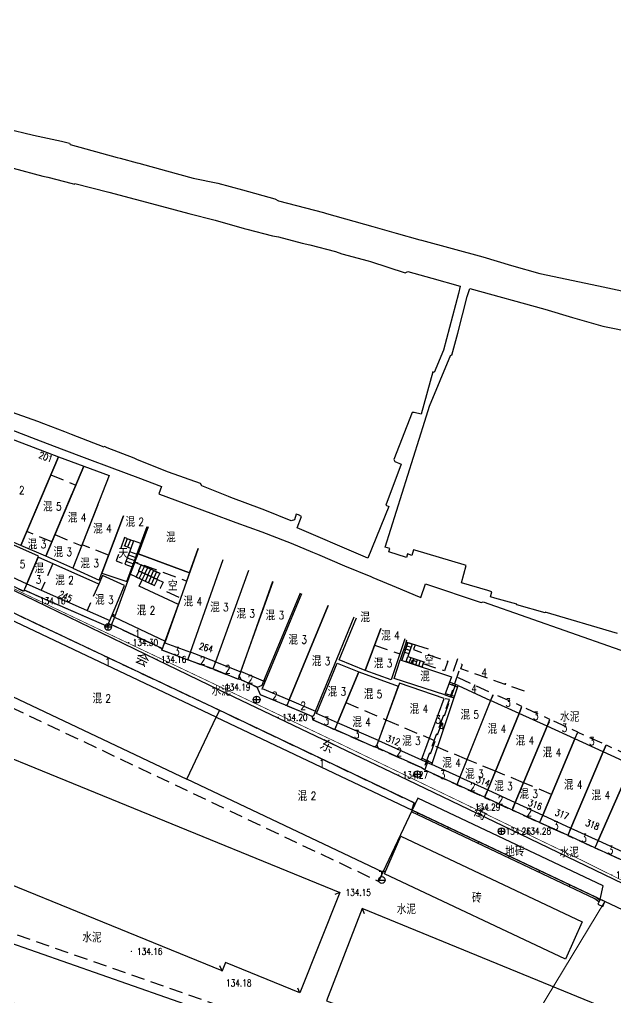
# Model space of a CAD drawing. Extents: x 529262 to 576451, y 2694391 to 2717535.
# Drawn here: x 566506 to 566594.6, y 2710106 to 2710251.4 of the extents above; entities that cross this region are included whole.
import ezdxf
from ezdxf.enums import TextEntityAlignment as Align
from ezdxf.xclip import XClip

# ---------------------------------------------------------------- set-up
doc = ezdxf.new("R2010")
doc.units = 0
doc.header["$XCLIPFRAME"] = 0
doc.linetypes.add('X5', pattern=[3, 2, -1])
for name, color, linetype in [('a红线图', 1, 'Continuous'), ('GCD', 8, 'Continuous'), ('GXYZ', 8, 'Continuous'), ('JMD', 8, 'Continuous'), ('PP-COM', 7, 'Continuous'), ('RD-中线', 40, 'Continuous'), ('RD-红线', 7, 'Continuous'), ('RD-街巷路', 8, 'Continuous'), ('ZBTZ', 8, 'Continuous'), ('ZJ', 7, 'Continuous'), ('污水管径标注_W10-', 202, 'Continuous')]:
    doc.layers.add(name, color=color, linetype=linetype)
doc.styles.add('HZ', font='rs.shx', dxfattribs={"width": 0.8, "bigfont": 'hztxt.shx'})
doc.styles.add('等线体', font='simhei.ttf')
doc.linetypes.add('1161', pattern='A,0,[149,AAA.SHX,S=0.15,R=0,X=0,Y=0],-1.6', length=1.6)

# ---------------------------------------------------------------- blocks, each defined once
blk = doc.blocks.new('A$C19FD0107')
at = {"layer": 'RD-中线', "color": 8, "linetype": 'Continuous', "flags": 128}
for points in [[(-4915.64, 15741.63), (-4680.01, 15724.54, -0.06919), (-4464.53, 15678.48), (-4107.28, 15548.59, 0.074087), (-4020.64, 15530.95), (-3764.95, 15517.41)], [(-4490.73, 14139.44, 0), (-4490.29, 14139.42)], [(-3818.25, 14086.17, 0), (-3817.74, 14086.17)]]:
    blk.add_lwpolyline(points, format="xyb", dxfattribs=at)
at = {"layer": 'RD-红线', "color": 8, "linetype": 'Continuous', "flags": 128}
blk.add_lwpolyline([(-4584.2, 15730.06, -0.039951), (-4458.38, 15695.39), (-4101.13, 15565.5, 0.074087), (-4019.69, 15548.92), (-3378.21, 15514.95)], format="xyb", dxfattribs=at)
blk = doc.blocks.new('GC200')
at = {"linetype": 'Continuous', "const_width": 0.2, "flags": 128}
blk.add_lwpolyline([(-0.1, 0, 1), (0.1, 0, 1)], format="xyb", close=True, dxfattribs=at)
blk = doc.blocks.new('gc133')
for p, q in [((-1, 0), (1, 0)), ((-0.8, 2.6), (0.8, 2.6)), ((0, 1), (0, 2.6))]:
    blk.add_line(p, q)
blk.add_circle((0, 0), 1)
blk = doc.blocks.new('gc043')
for p, q in [((-1, 0), (1, 0)), ((0, -1), (0, 1))]:
    blk.add_line(p, q)
blk.add_circle((0, 0), 1)

msp = doc.modelspace()

# ---------------------------------------------------------------- linework, layer by layer
at = {"layer": 'a红线图', "color": 8, "linetype": 'Continuous', "lineweight": 0, "const_width": 0.1, "elevation": 1, "flags": 128}
msp.add_lwpolyline([(566172.43, 2710207.167), (566212.383, 2710208.175), (566252.319, 2710209.071), (566279.215, 2710209.883), (566301.016, 2710211.706), (566331.862, 2710207.632), (566348.314, 2710205.46), (566371.373, 2710199.816), (566398.459, 2710193.891), (566418.491, 2710205.643), (566445.047, 2710194.234), (566481.463, 2710178.052), (566517.661, 2710160.821), (566553.685, 2710143.725), (566589.853, 2710126.301), (566661.288, 2710090.646), (566696.597, 2710071.626), (566725.76, 2710055.912)], dxfattribs=at)
msp.add_lwpolyline([(566172.43, 2710207.167), (566212.383, 2710208.175), (566252.319, 2710209.071), (566279.215, 2710209.883), (566301.016, 2710211.706), (566331.862, 2710207.632), (566348.314, 2710205.46), (566371.373, 2710199.816), (566398.459, 2710193.891), (566418.491, 2710205.643), (566445.047, 2710194.234), (566481.463, 2710178.052), (566517.661, 2710160.821), (566553.685, 2710143.725), (566589.853, 2710126.301), (566661.288, 2710090.646), (566696.597, 2710071.626), (566725.76, 2710055.912)], dxfattribs=at)
at = {"layer": 'a红线图', "color": 8, "linetype": 'Continuous', "lineweight": 0, "flags": 128}
msp.add_lwpolyline([(566550.969, 2710050.836), (566593.014, 2710120.32)], dxfattribs=at)
msp.add_lwpolyline([(566550.969, 2710050.836), (566593.014, 2710120.32)], dxfattribs=at)
at = {"layer": 'JMD', "linetype": 'Continuous'}
for p, q in [((566521.991, 2710174.241), (566521.578, 2710173.114)), ((566521.937, 2710174.261), (566522.93, 2710173.896)), ((566522.461, 2710174.068), (566522.047, 2710172.942)), ((566522.93, 2710173.896), (566522.517, 2710172.77)), ((566522.517, 2710172.77), (566521.523, 2710173.134)), ((566522.517, 2710172.77), (566521.658, 2710170.428)), ((566522.346, 2710172.305), (566523.443, 2710171.903)), ((566522.754, 2710170.025), (566523.614, 2710172.367)), ((566521.83, 2710170.897), (566522.927, 2710170.495)), ((566522.002, 2710171.366), (566523.099, 2710170.964)), ((566522.174, 2710171.836), (566523.271, 2710171.433)), ((566521.658, 2710170.428), (566522.754, 2710170.025)), ((566523.337, 2710168.524), (566523.763, 2710169.428)), ((566524.086, 2710170.316), (566523.685, 2710169.465)), ((566523.685, 2710169.465), (566526.477, 2710168.149)), ((566526.477, 2710168.149), (566523.685, 2710169.465)), ((566523.789, 2710168.31), (566524.215, 2710169.215)), ((566526.903, 2710169.053), (566524.086, 2710170.316)), ((566524.543, 2710170.111), (566524.137, 2710169.252)), ((566524.241, 2710168.097), (566524.668, 2710169.002)), ((566524.999, 2710169.907), (566524.59, 2710169.038)), ((566525.455, 2710169.702), (566525.042, 2710168.825)), ((566525.912, 2710169.498), (566525.494, 2710168.612)), ((566526.368, 2710169.293), (566525.946, 2710168.399)), ((566526.825, 2710169.09), (566526.399, 2710168.185)), ((566523.259, 2710168.56), (566526.05, 2710167.244)), ((566524.693, 2710167.884), (566525.12, 2710168.788)), ((566525.146, 2710167.671), (566525.572, 2710168.575)), ((566525.598, 2710167.457), (566526.024, 2710168.362)), ((566526.05, 2710167.244), (566526.477, 2710168.149)), ((566519.865, 2710162.668), (566519.971, 2710162.894)), ((566563.11, 2710156.944), (566563.728, 2710158.781)), ((566563.137, 2710157.809), (566563.374, 2710157.729)), ((566563.25, 2710157.359), (566563.881, 2710157.146)), ((566563.409, 2710157.833), (566564.049, 2710157.618)), ((566563.569, 2710158.307), (566564.216, 2710158.089)), ((566563.728, 2710158.781), (566564.386, 2710158.567)), ((566564.386, 2710158.567, -0.51), (566563.735, 2710156.733, 133.232)), ((566563.472, 2710155.947), (566563.735, 2710156.733)), ((566566.012, 2710155.099), (566563.472, 2710155.947)), ((566563.735, 2710156.733), (566566.274, 2710155.885)), ((566563.946, 2710155.789), (566564.209, 2710156.575)), ((566564.421, 2710155.63), (566564.683, 2710156.416)), ((566564.895, 2710155.472), (566565.157, 2710156.258)), ((566565.369, 2710155.314), (566565.632, 2710156.099)), ((566565.843, 2710155.155), (566566.106, 2710155.941)), ((566542.258, 2710153.025), (566542.353, 2710153.256)), ((566542.336, 2710152.993), (566542.432, 2710153.224)), ((566542.453, 2710152.944), (566542.549, 2710153.175)), ((566570.436, 2710152.683), (566570.348, 2710152.448)), ((566569.566, 2710150.886), (566569.642, 2710151.124)), ((566565.767, 2710141.355), (566565.872, 2710141.582)), ((566566.378, 2710141.073), (566566.483, 2710141.3)), ((566567.295, 2710140.649), (566567.4, 2710140.876)), ((566565.22, 2710133.461), (566565.113, 2710133.235)), ((566569.74, 2710131.323), (566569.633, 2710131.097)), ((566574.259, 2710129.185), (566574.153, 2710128.959)), ((566578.779, 2710127.047), (566578.672, 2710126.821)), ((566583.299, 2710124.908), (566583.192, 2710124.682)), ((566587.819, 2710122.77), (566587.712, 2710122.544)), ((566553.619, 2710121.647), (566552.883, 2710121.333)), ((566553.619, 2710121.647), (566552.883, 2710121.333)), ((566556.937, 2710119.269), (566557.253, 2710118.534)), ((566556.937, 2710119.269), (566557.253, 2710118.534)), ((566536.091, 2710109.995), (566535.78, 2710110.732)), ((566536.091, 2710109.995), (566535.78, 2710110.732)), ((566547.684, 2710106.714), (566547.37, 2710107.45)), ((566547.684, 2710106.714), (566547.37, 2710107.45))]:
    msp.add_line(p, q, dxfattribs=at)
at = {"layer": 'JMD', "linetype": 'Continuous', "flags": 128}
for points, elevation in [([(566511.779, 2710186.397), (566506.18, 2710173.208), (566502.46, 2710174.787), (566499.167, 2710177.073), (566504.218, 2710189.269)], 133.991), ([(566515.537, 2710184.981), (566509.879, 2710171.639), (566506.18, 2710173.208), (566511.779, 2710186.397)], 133.847), ([(566519.308, 2710183.603), (566513.926, 2710169.828), (566509.879, 2710171.639), (566515.537, 2710184.981)], 133.791), ([(566519.427, 2710162.083), (566521.57, 2710167.238), (566518.316, 2710168.763), (566517.767, 2710167.446), (566508.742, 2710171.486), (566507.062, 2710167.492)], 134.331), ([(566519.427, 2710162.083), (566521.57, 2710167.238), (566518.316, 2710168.763), (566517.767, 2710167.446), (566508.742, 2710171.486), (566507.062, 2710167.492)], 134.331), ([(566535.229, 2710147.7), (566502.479, 2710163.192), (566498.114, 2710153.963), (566530.865, 2710138.474)], 134.378), ([(566535.229, 2710147.7), (566502.479, 2710163.192), (566498.114, 2710153.963), (566530.865, 2710138.474)], 134.378), ([(566570.202, 2710153.7), (566569.219, 2710150.997), (566561.676, 2710153.447), (566562.608, 2710156.236)], 135.598), ([(566553.236, 2710155.702), (566556.426, 2710154.447), (566553.272, 2710146.848), (566550.125, 2710148.258), (566553.236, 2710155.702)], 145.478), ([(566553.272, 2710146.848), (566556.426, 2710154.447), (566562.299, 2710152.319), (566559.357, 2710144.226)], 135.475), ([(566565.767, 2710141.355), (566569.118, 2710150.452), (566562.462, 2710152.767), (566559.357, 2710144.226)], 134.343), ([(566571.201, 2710152.397), (566576.043, 2710150.185), (566571.446, 2710138.777), (566567.295, 2710140.649)], 135.152), ([(566571.446, 2710138.777), (566575.599, 2710136.877), (566580.291, 2710148.246), (566576.043, 2710150.185)], 134.284), ([(566535.229, 2710147.7), (566564.358, 2710133.869), (566560.013, 2710124.683), (566530.863, 2710138.47)], 134.337), ([(566535.229, 2710147.7), (566564.358, 2710133.869), (566560.013, 2710124.683), (566530.863, 2710138.47)], 134.337), ([(566575.599, 2710136.877), (566579.688, 2710134.996), (566584.458, 2710146.347), (566580.291, 2710148.246)], 134.351), ([(566579.688, 2710134.996), (566583.786, 2710133.109), (566588.56, 2710144.468), (566584.458, 2710146.347)], 134.336), ([(566587.966, 2710131.184), (566592.776, 2710142.54), (566588.56, 2710144.468), (566583.786, 2710133.109)], 134.344), ([(566587.966, 2710131.184), (566592.034, 2710129.353), (566596.997, 2710140.612), (566592.776, 2710142.54)], 134.344), ([(566592.034, 2710129.353), (566596.225, 2710127.44), (566601.22, 2710138.668), (566596.997, 2710140.612)], 134.288), ([(566589.644, 2710117.301), (566587.189, 2710111.722), (566560.247, 2710124.427), (566562.702, 2710130.006)], 134.568), ([(566589.644, 2710117.301), (566587.189, 2710111.722), (566560.247, 2710124.427), (566562.702, 2710130.006)], 134.568), ([(566556.59, 2710095.929), (566484.389, 2710121.18), (566481.571, 2710113.43), (566553.772, 2710088.179)], 134.215), ([(566556.59, 2710095.929), (566484.389, 2710121.18), (566481.571, 2710113.43), (566553.772, 2710088.179)], 134.215), ([(566592.726, 2710119.571), (566593.045, 2710120.293), (566592.308, 2710120.624), (566591.989, 2710119.902)], 135.357)]:
    msp.add_lwpolyline(points, close=True, dxfattribs=dict(at, elevation=elevation))
for points, elevation in [([(566510.137, 2710182.53), (566506.18, 2710173.208), (566502.46, 2710174.787), (566499.167, 2710177.073), (566502.761, 2710185.752)], 133.991), ([(566513.816, 2710180.923), (566509.879, 2710171.639), (566506.18, 2710173.208), (566510.137, 2710182.53)], 133.847), ([(566517.613, 2710179.265), (566513.926, 2710169.828), (566509.879, 2710171.639), (566513.816, 2710180.923)], 133.791), ([(566517.613, 2710179.265), (566513.926, 2710169.828), (566517.804, 2710168.055), (566521.429, 2710177.598)], 146.662), ([(566521.429, 2710177.599), (566518.202, 2710169.107), (566521.952, 2710167.839), (566524.966, 2710176.054)], 134.716), ([(566524.027, 2710173.494), (566522.93, 2710173.896)], 131.629), ([(566540.035, 2710169.472), (566535.14, 2710155.931), (566531.39, 2710157.338), (566536.248, 2710171.126)], 133.897), ([(566540.035, 2710169.472), (566535.14, 2710155.931), (566538.873, 2710154.438), (566543.638, 2710167.898)], 134.414), ([(566547.711, 2710166.12), (566542.258, 2710153.025), (566538.889, 2710154.485), (566543.704, 2710167.87)], 134.396), ([(566547.888, 2710166.042), (566542.046, 2710151.962), (566546.06, 2710150.288), (566551.874, 2710164.301)], 134.344), ([(566551.874, 2710164.301), (566546.06, 2710150.288), (566549.981, 2710148.613), (566555.767, 2710162.601)], 134.472), ([(566559.701, 2710160.883), (566557.396, 2710154.635), (566553.513, 2710156.236), (566556.095, 2710162.458)], 135.475), ([(566566.795, 2710157.785), (566563.491, 2710158.858), (566563.598, 2710159.181)], 132.976), ([(566614.998, 2710095.498), (566556.937, 2710119.269), (566551.641, 2710105.561), (566614.998, 2710081.916)], 135.885), ([(566614.998, 2710095.498), (566556.937, 2710119.269), (566551.641, 2710105.561), (566614.998, 2710081.916)], 135.885)]:
    msp.add_lwpolyline(points, dxfattribs=dict(at, elevation=elevation))
at = {"layer": 'JMD', "linetype": 'X5', "flags": 128}
for points, elevation in [([(566510.647, 2710183.732), (566514.342, 2710182.165)], 147.891), ([(566510.802, 2710173.762), (566507.069, 2710175.264)], 144.087), ([(566510.802, 2710173.762), (566507.069, 2710175.264)], 144.087), ([(566511.239, 2710174.847), (566515.226, 2710173.157)], 149.47), ([(566521.937, 2710174.261), (566521.611, 2710174.38), (566520.338, 2710170.912), (566521.658, 2710170.428)], 131.629), ([(566519.214, 2710171.767), (566515.283, 2710173.302)], 138.925), ([(566510.92, 2710170.527), (566509.186, 2710166.563)], 142.368), ([(566510.92, 2710170.527), (566509.186, 2710166.563)], 142.368), ([(566507.062, 2710167.492), (566506.581, 2710166.373), (566501.401, 2710168.82), (566501.915, 2710169.909)], 134.179), ([(566507.062, 2710167.492), (566506.581, 2710166.373), (566501.401, 2710168.82), (566501.915, 2710169.909)], 134.179), ([(566519.427, 2710162.083), (566518.976, 2710161.203), (566506.695, 2710166.556), (566507.062, 2710167.492)], 134.331), ([(566519.427, 2710162.083), (566518.976, 2710161.203), (566506.695, 2710166.556), (566507.062, 2710167.492)], 134.331), ([(566517.767, 2710167.446), (566516.041, 2710163.564)], 136.091), ([(566535.229, 2710147.7), (566535.713, 2710148.699), (566502.937, 2710164.185), (566502.479, 2710163.192)], 134.337), ([(566535.229, 2710147.7), (566535.713, 2710148.699), (566502.937, 2710164.185), (566502.479, 2710163.192)], 134.337), ([(566520.123, 2710162.546), (566519.649, 2710161.445), (566527.235, 2710157.866), (566527.654, 2710158.995)], 134.381), ([(566531.39, 2710157.338), (566530.974, 2710156.213), (566527.154, 2710157.648), (566527.654, 2710158.995)], 134.46), ([(566564.792, 2710158.435), (566564.563, 2710157.73), (566569.682, 2710156.016), (566569.19, 2710154.582), (566564.347, 2710156.145), (566564.207, 2710155.716)], 132.73), ([(566535.14, 2710155.931), (566534.776, 2710154.962), (566534.587, 2710154.881), (566531.136, 2710156.152), (566531.054, 2710156.368), (566531.39, 2710157.338)], 134.384), ([(566538.873, 2710154.438), (566538.659, 2710153.845), (566538.488, 2710153.32), (566534.736, 2710154.837), (566535.14, 2710155.931)], 134.414), ([(566571.131, 2710156.376), (566570.202, 2710153.7)], 134.747), ([(566542.258, 2710153.025), (566542.025, 2710152.384), (566541.341, 2710152.12), (566538.969, 2710153.197), (566538.659, 2710153.845), (566538.889, 2710154.485)], 134.396), ([(566569.219, 2710150.997), (566570.088, 2710150.72), (566571.703, 2710155.641)], 135.598), ([(566578.271, 2710152.772), (566578.202, 2710152.569), (566571.613, 2710154.892), (566571.849, 2710155.577)], 135.204), ([(566560.013, 2710124.683), (566559.387, 2710123.268), (566497.466, 2710152.594), (566498.114, 2710153.963)], 1.238), ([(566560.013, 2710124.683), (566559.387, 2710123.268), (566497.466, 2710152.594), (566498.114, 2710153.963)], 1.238), ([(566571.446, 2710138.777), (566570.996, 2710137.66), (566566.241, 2710139.834), (566571.219, 2710153.568), (566576.46, 2710151.174), (566576.043, 2710150.185)], 134.284), ([(566581.063, 2710151.553), (566578.202, 2710152.569), (566578.271, 2710152.772)], 135.153), ([(566549.981, 2710148.613), (566549.703, 2710147.912), (566549.506, 2710147.786), (566545.821, 2710149.338), (566545.765, 2710149.551), (566546.06, 2710150.288)], 134.39), ([(566580.291, 2710148.246), (566580.667, 2710149.3), (566576.46, 2710151.174), (566576.043, 2710150.185)], 135.171), ([(566564.358, 2710133.869), (566564.71, 2710134.922), (566535.713, 2710148.699), (566535.229, 2710147.7)], 136.287), ([(566554.519, 2710149.854), (566560.478, 2710147.308)], 150.269), ([(566584.458, 2710146.347), (566584.859, 2710147.362), (566580.667, 2710149.3), (566580.291, 2710148.246)], 135.23), ([(566553.272, 2710146.848), (566552.842, 2710145.833), (566549.695, 2710147.243), (566550.125, 2710148.258)], 135.475), ([(566560.478, 2710147.308), (566567.673, 2710144.234)], 150.269), ([(566588.56, 2710144.468), (566588.994, 2710145.462), (566584.859, 2710147.362), (566584.458, 2710146.347)], 135.201), ([(566588.56, 2710144.468), (566588.994, 2710145.462), (566593.237, 2710143.565), (566592.776, 2710142.54)], 135.201), ([(566572.511, 2710141.42), (566567.556, 2710143.464)], 134.336), ([(566592.776, 2710142.54), (566593.237, 2710143.565), (566597.478, 2710141.585), (566596.997, 2710140.612)], 135.197), ([(566576.751, 2710139.67), (566572.511, 2710141.42)], 134.336), ([(566571.446, 2710138.777), (566570.996, 2710137.66), (566575.14, 2710135.765), (566575.599, 2710136.877)], 134.284), ([(566580.927, 2710137.946), (566576.751, 2710139.67)], 134.336), ([(566585.096, 2710136.226), (566580.927, 2710137.946)], 134.336), ([(566575.599, 2710136.877), (566575.14, 2710135.765), (566579.226, 2710133.897), (566579.688, 2710134.996)], 134.351), ([(566579.688, 2710134.996), (566579.226, 2710133.897), (566583.329, 2710132.021), (566583.786, 2710133.109)], 134.336), ([(566583.786, 2710133.109), (566583.329, 2710132.021), (566587.513, 2710130.116), (566587.966, 2710131.184)], 134.336), ([(566587.966, 2710131.184), (566587.513, 2710130.116), (566591.558, 2710128.274), (566592.034, 2710129.353)], 134.344), ([(566592.034, 2710129.353), (566591.558, 2710128.274), (566595.747, 2710126.366), (566596.225, 2710127.44)], 134.288), ([(566556.59, 2710095.929), (566557.144, 2710097.303), (566484.877, 2710122.577), (566484.389, 2710121.18)], 134.215), ([(566556.59, 2710095.929), (566557.144, 2710097.303), (566484.877, 2710122.577), (566484.389, 2710121.18)], 134.215)]:
    msp.add_lwpolyline(points, dxfattribs=dict(at, elevation=elevation))
at = {"layer": 'JMD', "linetype": 'Continuous', "flags": 128}
for points in [[(566525.091, 2710175.999), (566523.599, 2710171.958), (566531.272, 2710169.129), (566532.56, 2710172.737)], [(566531.272, 2710169.129), (566523.599, 2710171.958)], [(566532.56, 2710172.737), (566527.566, 2710158.747), (566531.39, 2710157.338), (566536.248, 2710171.126)], [(566520.123, 2710162.546), (566519.692, 2710162.749)], [(566520.21, 2710162.781), (566519.785, 2710162.982)], [(566563.296, 2710159.313), (566561.242, 2710153.24), (566557.396, 2710154.635), (566559.701, 2710160.883)], [(566563.491, 2710158.858), (566562.608, 2710156.236)], [(566563.728, 2710158.781), (566562.845, 2710156.156)], [(566542.258, 2710153.025), (566542.453, 2710152.944)], [(566542.353, 2710153.256), (566542.549, 2710153.175)], [(566571.122, 2710152.16), (566569.819, 2710152.646)], [(566571.201, 2710152.397), (566569.904, 2710152.881)], [(566569.219, 2710150.997), (566570.59, 2710150.56)], [(566569.295, 2710151.235), (566570.669, 2710150.797)], [(566565.872, 2710141.582), (566567.4, 2710140.876)], [(566565.767, 2710141.355), (566567.295, 2710140.649)], [(566592.142, 2710120.25), (566591.557, 2710120.725), (566564.251, 2710133.643)], [(566592.247, 2710120.487), (566591.692, 2710120.938), (566564.358, 2710133.869)]]:
    msp.add_lwpolyline(points, dxfattribs=at)
for points in [[(566503.789, 2710173.843), (566501.915, 2710169.909), (566507.062, 2710167.492), (566508.801, 2710171.624)], [(566503.789, 2710173.843), (566501.915, 2710169.909), (566507.062, 2710167.492), (566508.801, 2710171.624)], [(566529.599, 2710164.443), (566523.786, 2710167.184), (566524.221, 2710168.107), (566522.412, 2710168.96), (566520.123, 2710162.546), (566527.654, 2710158.995)], [(566490.003, 2710147.577), (566553.619, 2710121.647), (566547.684, 2710106.714), (566536.593, 2710111.229), (566536.091, 2710109.995), (566483.056, 2710131.586)], [(566490.003, 2710147.577), (566553.619, 2710121.647), (566547.684, 2710106.714), (566536.593, 2710111.229), (566536.091, 2710109.995), (566483.056, 2710131.586)]]:
    msp.add_lwpolyline(points, close=True, dxfattribs=at)
at = {"layer": 'JMD', "linetype": 'X5', "flags": 128}
for points in [[(566531.272, 2710169.129), (566530.821, 2710167.907), (566523.148, 2710170.736), (566523.599, 2710171.958)], [(566523.148, 2710170.736), (566522.412, 2710168.96)], [(566523.148, 2710170.736), (566526.903, 2710169.053)], [(566526.477, 2710168.149), (566527.318, 2710167.752), (566526.892, 2710166.847), (566529.944, 2710165.409), (566529.599, 2710164.443)], [(566558.78, 2710158.386), (566562.551, 2710157.111)], [(566559.357, 2710144.226), (566559.125, 2710143.586), (566559.323, 2710143.055), (566565.738, 2710140.208), (566566.259, 2710140.378), (566569.899, 2710150.302), (566569.118, 2710150.452)]]:
    msp.add_lwpolyline(points, dxfattribs=at)
for points, elevation in [([(566546.06, 2710150.288), (566545.765, 2710149.551, -0.4140765), (566545.548, 2710149.458), (566541.864, 2710150.999, -0.4050628), (566541.759, 2710151.244), (566542.046, 2710151.962)], 134.472), ([(566559.357, 2710144.226), (566559.125, 2710143.586, -0.3915152), (566558.603, 2710143.317), (566553.138, 2710145.723, -0.2104758), (566552.922, 2710145.959), (566553.272, 2710146.848)], 136.113)]:
    msp.add_lwpolyline(points, format="xyb", dxfattribs=dict(at, elevation=elevation))
at = {"layer": 'RD-街巷路', "color": 8, "linetype": 'Continuous'}
for points, elevation in [([(566503.938, 2710235.173), (566508.063, 2710234.17), (566512.213, 2710233.269), (566513.432, 2710233.004), (566513.503, 2710232.815), (566520.488, 2710230.869), (566520.961, 2710230.746), (566523.495, 2710230.086), (566523.738, 2710229.998), (566527.814, 2710228.886), (566531.805, 2710227.801), (566535.488, 2710227.056), (566539.14, 2710226.042), (566543.952, 2710224.705), (566544.497, 2710224.431), (566551.188, 2710222.698), (566551.654, 2710222.564), (566558.517, 2710220.618), (566562.003, 2710219.63), (566565.502, 2710218.637), (566565.782, 2710218.567), (566574.895, 2710216.095), (566579.137, 2710214.825), (566583.375, 2710213.651), (566592.066, 2710211.791), (566599.96, 2710210.1)], 135.377), ([(566505.027, 2710229.292), (566509.454, 2710228.108), (566510.169, 2710227.948), (566513.792, 2710226.988), (566514.168, 2710226.895), (566514.195, 2710227.002), (566519.261, 2710225.688), (566523.155, 2710224.654), (566527.115, 2710223.609), (566531.14, 2710222.53), (566535.074, 2710221.535), (566539.368, 2710220.328), (566539.768, 2710220.209), (566543.609, 2710219.239), (566544.5, 2710219.079), (566547.987, 2710218.146), (566549.137, 2710217.873), (566552.981, 2710216.896), (566553.922, 2710216.557), (566557.822, 2710215.486), (566558.187, 2710215.419), (566563.316, 2710213.729), (566563.71, 2710213.905), (566567.277, 2710212.93), (566571.533, 2710211.757), (566571.273, 2710210.644), (566569.038, 2710202.246), (566567.657, 2710198.931), (566567.432, 2710198.993), (566565.711, 2710192.734), (566564.665, 2710192.992), (566564.366, 2710192.968), (566561.659, 2710185.995), (566561.806, 2710185.698), (566562.743, 2710185.306), (566560.442, 2710179.207), (566560.893, 2710179.004), (566557.767, 2710171.338), (566556.75, 2710171.753), (566547.263, 2710175.842), (566547.904, 2710177.532), (566547.446, 2710177.745), (566547.139, 2710177.848), (566546.867, 2710177.035), (566546.4, 2710176.87), (566542.449, 2710178.457), (566542.067, 2710178.589), (566537.422, 2710180.355), (566537.043, 2710180.507), (566533.111, 2710182.081), (566532.9, 2710182.398), (566528.13, 2710184.111), (566523.524, 2710185.932), (566523.023, 2710186.204), (566519.014, 2710187.734), (566518.607, 2710187.904), (566518.565, 2710187.803), (566513.702, 2710189.698), (566512.7, 2710190.107), (566509.579, 2710191.293), (566508.701, 2710191.623), (566504.116, 2710193.246)], 133.713), ([(566594.899, 2710160.148), (566584.171, 2710163.324), (566584.129, 2710163.18), (566579.92, 2710164.4), (566579.938, 2710164.464), (566576.662, 2710165.402), (566576.013, 2710165.586), (566576.225, 2710166.338), (566575.641, 2710166.512), (566571.691, 2710167.68), (566572.386, 2710170.243), (566572.115, 2710170.324), (566564.783, 2710172.516), (566564.562, 2710172.578), (566564.326, 2710171.74), (566563.676, 2710171.953), (566563.504, 2710171.427), (566560.891, 2710172.28), (566561.048, 2710172.762), (566560.356, 2710172.981), (566566.264, 2710191.667), (566566.928, 2710193.926), (566568.515, 2710197.734), (566570.097, 2710201.531), (566570.264, 2710201.476), (566571.137, 2710204.784), (566572.567, 2710210.205), (566572.938, 2710211.4)], 134.671), ([(566572.938, 2710211.4), (566584.094, 2710208.332), (566588.232, 2710207.112), (566592.744, 2710205.82), (566597.366, 2710204.859)], 134.671), ([(566599.338, 2710117.34), (566593.014, 2710120.32), (566564.327, 2710133.896), (566564.679, 2710134.949), (566535.682, 2710148.726), (566502.906, 2710164.212), (566498.675, 2710166.306), (566469.573, 2710180.135), (566436.658, 2710195.658), (566430.378, 2710197.447), (566428.07, 2710198.489), (566426.665, 2710199.227), (566419.768, 2710202.848)], 134.943), ([(566504.679, 2710190.429), (566508.406, 2710189.014), (566512.183, 2710187.579), (566515.967, 2710186.134), (566519.714, 2710184.772), (566523.561, 2710183.317), (566527.085, 2710181.984), (566526.704, 2710180.902), (566526.816, 2710180.85), (566534.411, 2710178.024), (566538.168, 2710176.647), (566542.027, 2710175.235), (566545.745, 2710173.797), (566546.382, 2710173.538), (566549.573, 2710172.225), (566550.297, 2710171.914), (566554.295, 2710170.201), (566558.201, 2710168.585), (566558.539, 2710168.445), (566561.993, 2710167.009), (566565.41, 2710165.588), (566565.658, 2710165.485), (566566.335, 2710167.515), (566574.651, 2710164.745), (566574.91, 2710164.854), (566581.417, 2710162.574), (566587.92, 2710160.295), (566594.401, 2710158.024), (566600.936, 2710155.734)], 133.666), ([(566596.793, 2710125.903), (566591.528, 2710128.301), (566587.483, 2710130.143), (566583.298, 2710132.048), (566579.195, 2710133.924), (566575.109, 2710135.792), (566566.21, 2710139.861), (566565.707, 2710140.235), (566559.292, 2710143.082), (566558.572, 2710143.344), (566553.107, 2710145.75), (566552.811, 2710145.86), (566549.664, 2710147.27), (566549.475, 2710147.813), (566545.79, 2710149.365), (566545.517, 2710149.485), (566541.833, 2710151.026), (566541.31, 2710152.147), (566538.938, 2710153.224), (566538.457, 2710153.347), (566534.705, 2710154.864), (566534.556, 2710154.908), (566531.105, 2710156.179), (566530.943, 2710156.24), (566527.123, 2710157.675), (566527.204, 2710157.893), (566519.618, 2710161.472), (566518.945, 2710161.23), (566506.664, 2710166.583), (566506.55, 2710166.4), (566501.37, 2710168.847)], 133.666)]:
    msp.add_lwpolyline(points, dxfattribs=dict(at, elevation=elevation))
at = {"layer": 'ZBTZ', "linetype": '1161', "flags": 128}
msp.add_lwpolyline([(566592.308, 2710120.624), (566592.765, 2710122.643), (566565.213, 2710135.677), (566564.358, 2710133.869)], dxfattribs=at)
at = {"layer": '污水管径标注_W10-'}
msp.add_lwpolyline([(566380.78, 2710197.337), (566397.853, 2710194.147), (566418.694, 2710206.049), (566435.66, 2710198.346), (566453.871, 2710190.078), (566463.311, 2710185.792), (566472.074, 2710181.794), (566490.27, 2710173.494), (566498.799, 2710169.603), (566508.366, 2710164.979), (566526.373, 2710156.276), (566535.682, 2710151.776), (566544.393, 2710147.6), (566562.428, 2710138.955), (566580.463, 2710130.31), (566598.498, 2710121.664), (566607.822, 2710117.195), (566616.459, 2710112.868), (566634.342, 2710103.911), (566652.224, 2710094.954), (566661.468, 2710090.324), (566669.953, 2710085.704), (566687.518, 2710076.14), (566705.082, 2710066.576)], dxfattribs=at)

# ---------------------------------------------------------------- block references
at = {"layer": 'GCD', "linetype": 'Continuous'}
ref = msp.add_blockref('GC200', (566508.433, 2710164.974, 134.16), dxfattribs=dict(at, xscale=0.5, yscale=0.5, zscale=0.5))
ref.add_attrib('height', '134.16', dxfattribs={"linetype": 'Continuous', "height": 1, "style": 'HZ', "width": 0.8}).set_placement((566509.033, 2710164.974, 134.16), align=Align.MIDDLE_LEFT)
ref = msp.add_blockref('GC200', (566522.215, 2710158.789, 134.298), dxfattribs=dict(at, xscale=0.5, yscale=0.5, zscale=0.5))
ref.add_attrib('height', '134.30', dxfattribs={"linetype": 'Continuous', "height": 1, "style": 'HZ', "width": 0.8}).set_placement((566522.815, 2710158.789, 134.298), align=Align.MIDDLE_LEFT)
ref = msp.add_blockref('GC200', (566526.414, 2710156.279, 134.16), dxfattribs=dict(at, xscale=0.5, yscale=0.5, zscale=0.5))
ref.add_attrib('height', '134.16', dxfattribs={"linetype": 'Continuous', "height": 1, "style": 'HZ', "width": 0.8}).set_placement((566527.014, 2710156.279, 134.16), align=Align.MIDDLE_LEFT)
ref = msp.add_blockref('GC200', (566535.943, 2710152.153, 134.19), dxfattribs=dict(at, xscale=0.5, yscale=0.5, zscale=0.5))
ref.add_attrib('height', '134.19', dxfattribs={"linetype": 'Continuous', "height": 1, "style": 'HZ', "width": 0.8}).set_placement((566536.543, 2710152.153, 134.19), align=Align.MIDDLE_LEFT)
ref = msp.add_blockref('GC200', (566544.444, 2710147.663, 134.2), dxfattribs=dict(at, xscale=0.5, yscale=0.5, zscale=0.5))
ref.add_attrib('height', '134.20', dxfattribs={"linetype": 'Continuous', "height": 1, "style": 'HZ', "width": 0.8}).set_placement((566545.044, 2710147.663, 134.2), align=Align.MIDDLE_LEFT)
ref = msp.add_blockref('GC200', (566562.362, 2710139.107, 134.27), dxfattribs=dict(at, xscale=0.5, yscale=0.5, zscale=0.5))
ref.add_attrib('height', '134.27', dxfattribs={"linetype": 'Continuous', "height": 1, "style": 'HZ', "width": 0.8}).set_placement((566562.962, 2710139.107, 134.27), align=Align.MIDDLE_LEFT)
ref = msp.add_blockref('GC200', (566573.113, 2710134.33, 134.294), dxfattribs=dict(at, xscale=0.5, yscale=0.5, zscale=0.5))
ref.add_attrib('height', '134.29', dxfattribs={"linetype": 'Continuous', "height": 1, "style": 'HZ', "width": 0.8}).set_placement((566573.713, 2710134.33, 134.294), align=Align.MIDDLE_LEFT)
ref = msp.add_blockref('GC200', (566577.65, 2710130.739, 134.262), dxfattribs=dict(at, xscale=0.5, yscale=0.5, zscale=0.5))
ref.add_attrib('height', '134.26', dxfattribs={"linetype": 'Continuous', "height": 1, "style": 'HZ', "width": 0.8}).set_placement((566578.25, 2710130.739, 134.262), align=Align.MIDDLE_LEFT)
ref = msp.add_blockref('GC200', (566580.658, 2710130.76, 134.28), dxfattribs=dict(at, xscale=0.5, yscale=0.5, zscale=0.5))
ref.add_attrib('height', '134.28', dxfattribs={"linetype": 'Continuous', "height": 1, "style": 'HZ', "width": 0.8}).set_placement((566581.258, 2710130.76, 134.28), align=Align.MIDDLE_LEFT)
ref = msp.add_blockref('GC200', (566594.059, 2710124.244, 134.273), dxfattribs=dict(at, xscale=0.5, yscale=0.5, zscale=0.5))
ref.add_attrib('height', '134.27', dxfattribs={"linetype": 'Continuous', "height": 1, "style": 'HZ', "width": 0.8}).set_placement((566594.659, 2710124.244, 134.273), align=Align.MIDDLE_LEFT)
at = {"layer": 'GCD', "linetype": 'Continuous', "xscale": 0.5, "yscale": 0.5, "zscale": 0.5}
for p in [(566553.619, 2710121.647, 134.151), (566522.622, 2710112.886, 134.16), (566536.091, 2710109.995, 134.18)]:
    msp.add_blockref('GC200', p, dxfattribs=at)
at = {"layer": 'GXYZ', "linetype": 'Continuous', "xscale": 0.5, "yscale": 0.5, "zscale": 0.5}
for name, p in [('gc043', (566519.151, 2710161.098, 134.279)), ('gc043', (566541.242, 2710150.298, 134.309)), ('gc043', (566565.139, 2710139.234, 134.263)), ('gc043', (566577.65, 2710130.739, 134.262)), ('gc133', (566559.865, 2710123.499, 134.908))]:
    msp.add_blockref(name, p, dxfattribs=at)
at = {"layer": 'PP-COM'}
ref = msp.add_blockref('A$C19FD0107', (570997.993, 2694390.603), dxfattribs=at)
XClip(ref).set_block_clipping_path([(-9366.4383134884, 14428.6043910822), (-3328.4480743363, 17452.7484863754)])

# ---------------------------------------------------------------- texts
at = {"layer": 'GCD', "linetype": 'Continuous', "style": 'HZ', "width": 0.8}
for s, p in [('134.15', (566556.344, 2710121.647)), ('134.16', (566525.347, 2710112.886)), ('134.18', (566538.587, 2710108.197))]:
    msp.add_text(s, height=1, dxfattribs=at).set_placement(p, align=Align.MIDDLE)
at = {"layer": 'JMD', "linetype": 'Continuous', "style": 'HZ', "width": 0.8}
for s, p in [('2', (566505.899, 2710181.413)), ('2', (566505.899, 2710181.413)), ('5', (566511.402, 2710179.01)), ('4', (566515.092, 2710177.366)), ('4', (566518.85, 2710175.716)), ('2', (566523.671, 2710176.733)), ('3', (566509.13, 2710173.411)), ('3', (566509.13, 2710173.411)), ('3', (566512.965, 2710172.239)), ('5', (566506.032, 2710170.441)), ('5', (566506.032, 2710170.441)), ('3', (566516.955, 2710170.564)), ('3', (566508.405, 2710168.147)), ('3', (566508.405, 2710168.147)), ('2', (566513.215, 2710168.047)), ('3', (566519.137, 2710165.151)), ('4', (566532.309, 2710164.911)), ('3', (566536.258, 2710164.043)), ('2', (566525.34, 2710163.567)), ('3', (566540.173, 2710163.092)), ('3', (566544.506, 2710162.843)), ('1', (566523.132, 2710160.101)), ('4', (566561.689, 2710159.834)), ('3', (566547.892, 2710159.216)), ('3', (566528.965, 2710157.492)), ('1', (566518.69, 2710155.879)), ('2', (566532.803, 2710156.135)), ('3', (566551.37, 2710156.034)), ('3', (566560.595, 2710155.713)), ('2', (566536.542, 2710154.81)), ('4', (566574.669, 2710154.338)), ('2', (566539.91, 2710153.343)), ('3', (566553.729, 2710151.497)), ('5', (566559.109, 2710151.128)), ('4', (566573.15, 2710151.964)), ('2', (566518.76, 2710150.484)), ('2', (566543.517, 2710150.865)), ('3', (566578.219, 2710149.868)), ('2', (566547.752, 2710149.396)), ('4', (566565.93, 2710148.926)), ('5', (566573.493, 2710148.082)), ('3', (566551.201, 2710147.148)), ('4', (566557.403, 2710146.98)), ('3', (566567.831, 2710147.357)), ('3', (566582.346, 2710147.896)), ('3', (566555.709, 2710145.152)), ('4', (566568.372, 2710146.213)), ('4', (566577.531, 2710145.971)), ('3', (566586.632, 2710146.125)), ('3', (566564.811, 2710144.171)), ('4', (566581.696, 2710144.218)), ('3', (566590.68, 2710144.126)), ('2', (566562.025, 2710142.516)), ('4', (566585.715, 2710142.465)), ('1', (566550.524, 2710140.848)), ('4', (566570.776, 2710140.928)), ('3', (566568.495, 2710139.152)), ('3', (566574.166, 2710139.26)), ('2', (566572.967, 2710137.34)), ('3', (566578.5, 2710137.46)), ('4', (566588.866, 2710137.664)), ('2', (566549.281, 2710135.993)), ('2', (566577.094, 2710135.367)), ('3', (566582.249, 2710136.302)), ('4', (566592.974, 2710136.093)), ('2', (566581.38, 2710133.597)), ('3', (566585.328, 2710131.588)), ('3', (566589.517, 2710129.756)), ('3', (566593.444, 2710127.962))]:
    msp.add_text(s, height=1.2, dxfattribs=at).set_placement(p, align=Align.MIDDLE_LEFT)
for s, p in [('混', (566510.902, 2710179.01)), ('混', (566510.902, 2710179.01)), ('混', (566514.592, 2710177.366)), ('混', (566518.35, 2710175.716)), ('混', (566523.171, 2710176.733)), ('混', (566529.205, 2710174.436)), ('混', (566508.63, 2710173.411)), ('混', (566508.63, 2710173.411)), ('混', (566512.465, 2710172.239)), ('混', (566509.626, 2710169.829)), ('混', (566509.626, 2710169.829)), ('混', (566516.455, 2710170.564)), ('混', (566512.715, 2710168.047)), ('混', (566518.637, 2710165.151)), ('混', (566531.809, 2710164.911)), ('混', (566535.758, 2710164.043)), ('混', (566524.84, 2710163.567)), ('混', (566539.673, 2710163.092)), ('混', (566544.006, 2710162.843)), ('混', (566558.109, 2710162.565)), ('混', (566561.189, 2710159.834)), ('混', (566547.392, 2710159.216)), ('混', (566550.87, 2710156.034)), ('混', (566560.095, 2710155.713)), ('混', (566566.993, 2710153.761)), ('混', (566553.229, 2710151.497)), ('混', (566558.609, 2710151.128)), ('混', (566518.26, 2710150.484)), ('混', (566565.43, 2710148.926)), ('混', (566572.993, 2710148.082)), ('混', (566556.903, 2710146.98)), ('混', (566577.031, 2710145.971)), ('混', (566564.311, 2710144.171)), ('混', (566581.196, 2710144.218)), ('混', (566585.215, 2710142.465)), ('混', (566570.276, 2710140.928)), ('混', (566573.666, 2710139.26)), ('混', (566588.366, 2710137.664)), ('混', (566578, 2710137.46)), ('混', (566581.749, 2710136.302)), ('混', (566548.781, 2710135.993)), ('混', (566592.474, 2710136.093)), ('砖', (566574.695, 2710120.864))]:
    msp.add_text(s, height=1.5, dxfattribs=at).set_placement(p, align=Align.MIDDLE_RIGHT)
at = {"layer": 'ZJ', "color": 8, "linetype": 'Continuous', "style": 'HZ', "width": 0.8}
for s, rotation, p in [('201', 339.04309, (566509.869, 2710186.352)), ('245', 334.63598, (566512.82, 2710165.664)), ('264', 345.03865, (566533.734, 2710158.035)), ('312', 339.39323, (566561.539, 2710144.264)), ('314', 339.39323, (566574.929, 2710138.151)), ('316', 339.39323, (566582.659, 2710134.692)), ('317', 339.39323, (566586.643, 2710133.255)), ('318', 339.39323, (566591.193, 2710131.722))]:
    msp.add_text(s, height=1, rotation=rotation, dxfattribs=at).set_placement(p, align=Align.MIDDLE)
for s, p in [('天', (566521.407, 2710172.074)), ('空', (566528.764, 2710167.341)), ('空', (566566.889, 2710156.3)), ('水泥', (566535.975, 2710151.706)), ('水泥', (566587.805, 2710147.837)), ('地砖', (566579.634, 2710127.846)), ('水泥', (566587.727, 2710127.696)), ('水泥', (566563.51, 2710119.238)), ('水泥', (566516.75, 2710115.044)), ('水泥', (566516.75, 2710115.044))]:
    msp.add_text(s, height=1.5, dxfattribs=at).set_placement(p, align=Align.MIDDLE)
at = {"layer": 'ZJ', "color": 8, "linetype": 'Continuous', "style": '等线体'}
for s, p in [('会', (566524.275, 2710156.289)), (' 东  ', (566552.209, 2710143.25)), ('街', (566574.597, 2710133.527))]:
    msp.add_text(s, height=1.5, rotation=334.04932, dxfattribs=at).set_placement(p, align=Align.MIDDLE)

doc.saveas('drawing.dxf')
